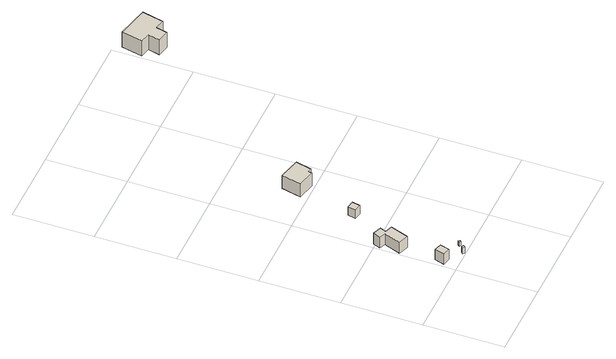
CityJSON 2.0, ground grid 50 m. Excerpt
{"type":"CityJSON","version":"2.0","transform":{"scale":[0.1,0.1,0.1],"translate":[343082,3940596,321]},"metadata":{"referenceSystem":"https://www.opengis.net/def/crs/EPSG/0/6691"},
"CityObjects":{
"building1":{"type":"Building","attributes":{"usage":"422","measuredHeight":10.4,"storeysAboveGround":1,"BuildingIDAttribute.prefecture":"14","BuildingIDAttribute.city":"14151","BuildingDetailAttribute.totalFloorArea":24.3,"BuildingDetailAttribute.buildingFootprintArea":24.3,"BuildingDetailAttribute.buildingStructureType":"601","BuildingDetailAttribute.buildingStructureOrgType":"1","BuildingDetailAttribute.orgUsage":"138","BuildingDetailAttribute.surveyYear":2015,"BuildingLandSlideRiskAttribute.description":"1","BuildingLandSlideRiskAttribute.areaType":"1"},"geometry":[{"type":"Solid","lod":"1","boundaries":[[[[0,1,2,3]],[[2,4,5,3]],[[1,6,4,2]],[[0,7,6,1]],[[3,5,7,0]],[[4,6,7,5]]]]}]},
"building2":{"type":"Building","attributes":{"measuredHeight":4.4,"BuildingIDAttribute.prefecture":"14","BuildingIDAttribute.city":"14151","BuildingDetailAttribute.surveyYear":2015,"BuildingLandSlideRiskAttribute.description":"1","BuildingLandSlideRiskAttribute.areaType":"1"},"geometry":[{"type":"Solid","lod":"1","boundaries":[[[[8,9,10,11]],[[10,12,13,11]],[[9,14,12,10]],[[8,15,14,9]],[[11,13,15,8]],[[12,14,15,13]]]]}]},
"building3":{"type":"Building","attributes":{"usage":"422","measuredHeight":14.7,"storeysAboveGround":1,"BuildingIDAttribute.prefecture":"14","BuildingIDAttribute.city":"14151","BuildingDetailAttribute.totalFloorArea":87.23,"BuildingDetailAttribute.buildingFootprintArea":87.23,"BuildingDetailAttribute.buildingStructureType":"601","BuildingDetailAttribute.buildingStructureOrgType":"1","BuildingDetailAttribute.orgUsage":"138","BuildingDetailAttribute.surveyYear":2015,"BuildingLandSlideRiskAttribute.description":"1","BuildingLandSlideRiskAttribute.areaType":"1"},"geometry":[{"type":"Solid","lod":"1","boundaries":[[[[16,17,18,19,20,21,22,23]],[[22,24,25,23]],[[21,26,24,22]],[[20,27,26,21]],[[19,28,27,20]],[[18,29,28,19]],[[17,30,29,18]],[[16,31,30,17]],[[23,25,31,16]],[[24,26,27,28,29,30,31,25]]]]}]},
"building4":{"type":"Building","attributes":{"BuildingIDAttribute.prefecture":"14","BuildingIDAttribute.city":"14151","BuildingDetailAttribute.surveyYear":2015,"BuildingLandSlideRiskAttribute.description":"1","BuildingLandSlideRiskAttribute.areaType":"1"},"geometry":[{"type":"Solid","lod":"1","boundaries":[[[[32,33,34,35]],[[34,36,37,35]],[[33,38,36,34]],[[32,39,38,33]],[[35,37,39,32]],[[36,38,39,37]]]]}]},
"building5":{"type":"Building","attributes":{"usage":"422","measuredHeight":13.9,"storeysAboveGround":1,"BuildingIDAttribute.prefecture":"14","BuildingIDAttribute.city":"14151","BuildingDetailAttribute.totalFloorArea":18.98,"BuildingDetailAttribute.buildingFootprintArea":18.98,"BuildingDetailAttribute.buildingStructureType":"601","BuildingDetailAttribute.buildingStructureOrgType":"1","BuildingDetailAttribute.orgUsage":"138","BuildingDetailAttribute.surveyYear":2015,"BuildingLandSlideRiskAttribute.description":"1","BuildingLandSlideRiskAttribute.areaType":"1"},"geometry":[{"type":"Solid","lod":"1","boundaries":[[[[40,41,42,43]],[[42,44,45,43]],[[41,46,44,42]],[[40,47,46,41]],[[43,45,47,40]],[[44,46,47,45]]]]}]},
"building6":{"type":"Building","attributes":{"usage":"422","measuredHeight":10,"storeysAboveGround":1,"BuildingIDAttribute.prefecture":"14","BuildingIDAttribute.city":"14151","BuildingDetailAttribute.totalFloorArea":134.61,"BuildingDetailAttribute.buildingFootprintArea":134.61,"BuildingDetailAttribute.buildingStructureType":"601","BuildingDetailAttribute.buildingStructureOrgType":"1","BuildingDetailAttribute.orgUsage":"138","BuildingDetailAttribute.surveyYear":2015,"BuildingLandSlideRiskAttribute.description":"1","BuildingLandSlideRiskAttribute.areaType":"1"},"geometry":[{"type":"Solid","lod":"1","boundaries":[[[[48,49,50,51,52,53]],[[52,54,55,53]],[[51,56,54,52]],[[50,57,56,51]],[[49,58,57,50]],[[48,59,58,49]],[[53,55,59,48]],[[54,56,57,58,59,55]]]]}]},
"building7":{"type":"Building","attributes":{"usage":"422","measuredHeight":11.7,"storeysAboveGround":1,"BuildingIDAttribute.prefecture":"14","BuildingIDAttribute.city":"14151","BuildingDetailAttribute.totalFloorArea":335.69,"BuildingDetailAttribute.buildingFootprintArea":335.69,"BuildingDetailAttribute.buildingStructureType":"601","BuildingDetailAttribute.buildingStructureOrgType":"1","BuildingDetailAttribute.orgUsage":"138","BuildingDetailAttribute.surveyYear":2015},"geometry":[{"type":"Solid","lod":"1","boundaries":[[[[60,61,62,63,64,65,66,67]],[[66,68,69,67]],[[65,70,68,66]],[[64,71,70,65]],[[63,72,71,64]],[[62,73,72,63]],[[61,74,73,62]],[[60,75,74,61]],[[67,69,75,60]],[[68,70,71,72,73,74,75,69]]]]}]}
},
"vertices":[
[22,83,6],[40,143,6],[87,130,6],[69,69,6],[87,130,84],[69,69,84],[40,143,84],[22,83,84],
[152,5,10],[140,15,10],[150,28,10],[163,19,10],[150,28,54],[163,19,54],[140,15,54],[152,5,54],
[111,437,13],[69,323,13],[7,346,13],[45,449,13],[7,464,13],[25,512,13],[79,492,13],[65,454,13],[79,492,96],[65,454,96],[25,512,96],[7,464,96],[45,449,96],[7,346,96],[69,323,96],[111,437,96],
[176,40,33],[167,46,33],[176,58,33],[185,51,33],[176,58,63],[185,51,63],[167,46,63],[176,40,63],
[127,663,71],[138,713,71],[183,704,71],[173,653,71],[183,704,135],[173,653,135],[138,713,135],[127,663,135],
[362,1118,53],[338,1018,53],[315,1024,53],[309,1000,53],[199,1026,53],[229,1150,53],[199,1026,152],[229,1150,152],[309,1000,152],[315,1024,152],[338,1018,152],[362,1118,152],
[734,2202,505],[704,2068,505],[642,2083,505],[625,2010,505],[552,2027,505],[569,2100,505],[505,2115,505],[534,2247,505],[505,2115,618],[534,2247,618],[569,2100,618],[552,2027,618],[625,2010,618],[642,2083,618],[704,2068,618],[734,2202,618]
]}
